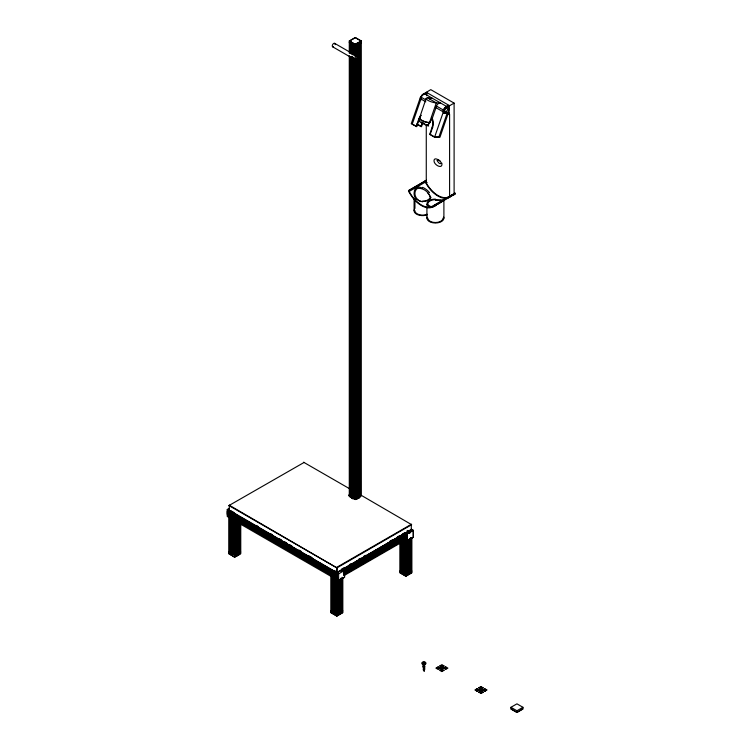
<?xml version="1.0" encoding="UTF-8"?>
<svg xmlns="http://www.w3.org/2000/svg" width="750" height="750" viewBox="0 0 750 750"><rect width="100%" height="100%" fill="white"/><g stroke="black" fill="none" stroke-linecap="round" stroke-linejoin="round"><path stroke-width="1.12" d="M336.853 572.503L336.797 567.3L411.356 524.288L411.244 529.519L411.666 529.2L336.797 572.503L337.125 567.778L411.666 524.691L361.753 495.609L355.425 499.069M414.938 208.434L414.938 199.331M229.05 505.763L229.35 505.237L336.909 567.872L228.928 505.566L304.069 462.45L303.609 462.234L349.613 488.747M424.734 663.975L424.247 663.525M431.747 97.894L427.716 97.894A6.562 1.697 19.1 0 0 426.131 98.447L419.316 118.622A5.906 1.528 19.1 0 0 424.734 121.753L425.944 122.119A6.562 1.697 19.1 0 0 429.441 122.672L429.956 122.672A23.962 13.838 -60 0 1 430.603 121.209L432.3 118.294L436.528 106.087M426.141 98.447L426.178 98.812A5.906 1.528 19.1 0 0 431.597 101.944L432.816 102.3A6.562 1.697 19.1 0 0 436.303 102.853L440.334 102.853M429.469 122.391L427.856 125.559L429.056 123.384A29.925 17.278 -60 0 1 429.469 122.391L429.956 122.672M410.325 531.356L411.366 530.1L411.394 530.653M229.256 515.569L229.256 516.216L337.603 578.728M425.916 99.966L420.562 96.872L420.497 98.841M435.628 105.572L443.888 110.344L443.756 112.05L444.6 113.231A5.091 2.934 -60 0 0 445.5 113.447L448.181 113.447L439.95 137.231L434.578 137.231L429.666 134.391L432.141 127.256A9.553 7.397 -90 0 0 431.606 118.2M343.538 574.941L405.572 539.119L405.375 538.144M229.256 510.947L229.256 511.594L337.678 574.097M341.306 571.125L342.338 569.925L405.366 532.987M420.562 96.872L411.253 123.759L416.7 126.591L419.166 119.466A9.553 7.397 -90 0 1 420.262 117.216M416.156 126.591L418.631 119.466A9.553 7.397 -90 0 1 421.388 115.322M416.569 124.041L420.994 126.591L422.409 122.522M420.994 126.591L421.528 126.591L422.944 122.522M429.666 134.391L430.2 134.391L432.675 127.256A9.553 7.397 -90 0 0 431.709 117.403M434.578 137.231L443.888 110.344M447.159 113.166L438.919 136.941L434.625 136.941L430.2 134.391M445.5 113.447L445.012 113.166L447.694 113.166L448.922 109.612M428.259 125.559L427.734 124.603M349.284 53.231L349.284 40.969L355.294 44.428L361.134 41.081L355.331 37.725L349.453 41.081L355.247 44.344L355.294 55.528M343.106 570.066L405.356 534.122L405.356 533.475M354.516 55.425L354.6 44.784M230.541 552.45L229.978 552.131L230.016 517.163M231.525 518.372L231.525 552.131L231.009 552.441M235.013 554.756L235.528 554.438L235.528 520.688M239.531 522.994L239.531 552.131L238.969 552.45M332.606 611.381L332.053 611.053L332.081 576.094M333.591 577.303L333.591 611.053L333.075 611.372M337.078 613.678L337.594 613.369L337.594 579.609M341.597 578.456L341.597 611.053L341.034 611.381M402.469 571.378L402.638 540.909M406.078 573.825L406.641 573.506L406.641 539.747M410.081 571.519L410.644 571.191L410.644 537.684M338.372 572.897L338.316 572.278L337.547 572.972L228.956 510L229.041 510.825L337.331 573.347L337.116 574.359M229.256 511.594L337.547 574.106M229.256 515.072L337.331 577.969L337.031 613.941L336.609 579.028L335.616 578.7M229.256 516.216L337.547 578.728M229.5 515.166L230.241 514.5L337.519 576.441M342.338 570.487L342.375 570.056M406.622 534.244C405.487 534.684 407.231 531.778 407.381 532.941M406.622 538.866C406.35 539.325 405.984 535.837 403.35 536.353M405.356 534.122L343.322 570.441M405.356 538.744L344.109 574.106M406.603 573.562L407.072 539.991M406.65 537.656L403.556 535.988M337.603 577.528L228.844 514.922L230.709 513.844M415.969 188.025L414.534 190.256L414.094 193.022A10.678 9.919 -8.1 0 0 416.4 199.603M450.553 195.75L449.662 196.406A22.828 13.181 60 0 1 426.272 182.981L425.259 181.05M424.481 671.25C423.066 668.681 423.497 672.422 424.725 669.487C424.378 668.137 425.203 666.038 424.284 664.716C423.066 665.747 421.847 664.069 425.381 664.144M228.038 515.794C227.203 516.844 226.247 508.753 229.012 508.659M449.109 114.562L449.109 105.431C445.425 104.728 439.8 114.778 446.109 112.828A4.247 2.447 -60 0 1 449.109 114.562L449.597 114.853L449.597 196.453L455.109 193.097L434.1 205.228A22.828 13.181 60 0 1 408.75 190.584L426.384 180.403M454.106 193.847L454.106 103.116L430.772 89.644L422.128 94.847L420.497 97.322L420.441 99.394M426.759 95.719L426.759 92.522C424.163 93.637 419.784 96.394 421.041 99.872M454.106 103.116L446.606 107.438C443.578 108.178 442.078 115.341 446.597 113.119A4.247 2.447 -60 0 1 449.597 114.853M443.897 218.109L443.897 200.438L435.413 205.341M441.628 201.862L442.875 200.653M349.284 40.969L355.294 37.5L361.294 40.969L361.294 495.591M361.294 42.703L355.294 46.163L349.284 42.703L351.328 41.559M351.722 44.109L351.722 53.194M355.2 43.856L353.334 44.934L353.334 54.291M355.294 44.428L361.294 40.969M351.816 71.803L351.722 71.85A1.275 0.731 60 0 1 351.722 70.237L351.816 70.181A1.275 0.731 60 0 0 351.816 71.803L351.722 107.1A1.275 0.731 60 0 0 351.722 108.722L351.722 498.169M352.856 498.825L352.856 109.369A1.275 0.731 60 0 0 352.856 107.747L352.856 72.506A1.275 0.731 60 0 0 352.856 70.884L352.941 58.341M352.856 72.506L352.941 72.459A1.275 0.731 60 0 0 352.941 70.838M352.856 107.747L352.941 72.459M352.856 109.369L352.941 498.769M426.441 180.197L408.525 190.538A1.772 1.022 60 0 0 408.834 191.644A23.531 13.584 60 0 0 434.016 206.184L455.025 194.053A1.734 1.003 60 0 0 455.325 193.303L434.306 205.434A1.734 1.003 60 0 1 434.016 206.184M408.834 191.644L426.469 181.453M427.116 182.494L426.272 182.981L426.272 124.5M440.812 202.331C437.316 204 430.613 209.353 427.762 204.713M342.825 569.334L344.625 570.375L344.625 577.312L338.625 580.772L227.25 516.478L227.25 509.541L229.247 508.387M228.844 513.169L336.825 575.616M228.844 514.472L336.825 576.919M231.272 518.7L231.188 553.416L230.887 518.475M232.312 519.403L232.8 519.572L232.8 554.241M232.406 554.016L232.406 519.347M234.75 555.441L240.694 552.009L234.75 555.469L228.75 552.009M228.75 510.413L228.75 553.734L234.75 557.203L240.759 553.734L240.759 524.278M344.55 567.45L341.55 569.184L342.103 569.513M349.341 564.684L351.337 563.531M358.35 559.491L360.347 558.328M363.562 556.472L365.559 555.319M389.578 541.453L392.578 539.719M397.369 536.953L399.375 535.8M402.375 534.066L404.587 532.791M342.825 577.425L342.825 612.666L336.825 616.134L336.825 572.803L411.872 529.472L413.372 530.344L413.372 537.272L407.372 540.741L405.872 539.869L343.828 575.691M336.825 572.841L411.844 529.528M411.872 537.562L411.872 572.803L405.872 576.272L405.872 532.941L407.372 533.803L413.372 530.344M227.25 509.541L338.625 573.844L344.625 570.375M343.734 571.069L405.778 535.247M343.734 571.519L405.872 535.753M343.828 571.575L405.956 535.697M344.119 571.819L404.372 537.038L405.15 537.731M343.547 572.653L404.587 537.413M334.472 578.278L334.387 612.994L334.866 578.503M343.387 573.131L405.956 537.009L403.941 535.837M343.734 573.281L405.778 537.459M343.538 573.797L405.366 537.609M334.819 610.988L332.953 612.066L333.122 576.694M403.866 571.125L402 572.203L402.075 541.472M333.347 612.291L333.347 577.622M402.394 572.428L402.394 541.228M403.519 573.075L403.519 540.722M340.613 579.028L340.387 612.337L340.387 578.831M408.309 539.625L408.309 573.131L407.822 573.3L407.822 539.794M409.734 538.688L409.434 572.475L409.35 538.913M342.825 610.931L336.825 614.4L330.816 610.931M411.872 571.069L405.872 574.538L399.862 571.069M439.894 668.081L441.806 666.975L439.941 665.897M439.894 668.184L438.328 669.534L435.891 668.128L438.328 666.722M443.85 665.897L441.984 666.975L443.897 668.081L445.763 667.003M444.244 666.122L441.891 664.659L439.547 666.122M445.463 666.722L447.9 668.128L445.463 669.534M476.962 691.05L482.784 687.684M477.056 691.097L482.878 687.731M477.356 691.378L474.919 689.972L477.356 688.566M483.263 687.956L480.919 686.503L478.575 687.956M478.575 691.978L480.919 693.431L483.356 692.025L480.919 693.328M484.397 688.612L486.919 689.972L484.491 691.378L486.741 689.972M478.959 692.203L484.791 688.837M479.053 692.25L484.875 688.894M510.938 707.297L516.947 703.837L522.947 707.297L522.947 709.031L516.947 712.5L510.938 709.031L510.938 707.297L516.947 710.766L522.947 707.297M350.719 42.375L351.497 42.009M337.097 572.325L336.553 572.325M348.656 495.469C348.394 493.987 349.209 496.453 355.134 499.172M229.734 553.397L228.909 553.622L230.916 554.859M400.847 572.456L400.134 572.756L405.872 576.066L411.713 572.691L410.887 572.456M331.8 612.319L330.984 612.553L336.825 615.928L342.666 612.553L341.841 612.319M511.922 708.684L511.106 708.919L516.947 712.294L522.788 708.919L521.962 708.684M423.422 667.716L424.537 667.734L424.125 667.434M424.359 664.378C423.441 665.062 422.175 663.525 424.059 663.488M423.75 670.097C425.953 669.188 421.275 669.759 424.012 670.097M424.753 123.384L424.237 123.366M423.412 666.703C421.922 667.434 425.522 667.519 424.125 666.741M423.412 667.397C422.091 669.009 425.981 668.888 424.116 667.659M351.544 43.134L351.497 53.925M231.056 517.762L230.887 553.134L232.753 552.056L232.753 518.447M235.059 520.078L234.544 555.009L234.544 520.097L233.55 519.778M406.125 539.156L405.656 574.078L405.384 539.081M423.478 665.306C421.791 666.066 425.756 666.084 424.125 665.353M229.181 510.478L229.35 505.237M355.303 499.181L355.294 60.206M435.516 200.241L442.791 200.616M435.413 199.828L441.122 199.922M360.047 42.553L360.497 496.884M350.081 42.825L351.075 43.144L351.075 53.925M360.497 42.825L359.55 43.134L359.503 497.456M354.516 44.888L354.084 55.669M354.084 45.131L355.078 45.459L355.078 56.241M356.494 45.131L355.547 45.45L355.5 56.241M418.631 119.466L419.166 119.466M432.141 127.256L432.675 127.256M229.978 517.219L229.978 552.131M229.547 517.463L230.541 517.781L230.963 552.703M231.525 552.131L231.956 518.372M238.547 552.45L237.553 552.131L237.553 521.841M239.531 552.131L239.963 522.994M238.547 552.703L238.969 522.656M233.981 554.438L234.019 519.478L233.981 554.438L234.544 554.766M235.528 554.438L235.959 520.688M401.653 571.519L400.659 571.191L400.659 542.062M402.638 571.191L403.069 540.909M409.659 571.519L408.666 571.191L408.666 539.747M410.644 571.191L411.075 537.684M402.075 571.763L401.653 541.472M409.659 571.763L410.081 539.166M405.656 573.825L404.662 573.506L404.662 539.747M332.053 576.15L332.053 611.053M331.613 576.394L332.606 576.712L333.028 611.625M333.591 611.053L334.022 577.303M340.613 611.381L339.619 611.053L339.619 579.609M341.597 611.053L342.028 577.303M340.613 611.625L341.034 578.119M336.047 613.369L336.084 578.4L336.047 613.369L336.609 613.688M337.594 613.369L338.025 579.609M229.997 514.875L337.303 576.816M422.475 201.656C416.719 201.497 412.613 193.922 416.363 189.319A5.447 4.453 59.4 0 1 417.806 188.391C423.066 187.697 429.037 192.047 430.219 197.184A7.575 4.491 1.4 0 1 422.503 201.103M407.353 533.794L413.194 530.428L413.194 537.169L407.353 540.544L407.353 533.794L407.372 540.741M358.988 43.125L359.156 497.888M423.394 123.112L422.362 122.634M422.578 188.119L419.484 187.116L417.253 187.284A5.7 4.641 65.5 0 0 415.969 188.025M239.775 553.397C241.791 553.35 233.597 558.891 232.613 555.834M232.191 555.6L231.337 555.103M357.291 42.75L359.156 43.828M357.722 44.756L357.722 498.825M349.35 42.703L355.294 46.134M449.597 105.713L426.272 92.241L426.272 94.725M424.866 93.928L447.216 106.828M423.281 93.966L423.769 94.256M446.119 107.156L446.606 107.438M334.659 43.35L357.009 56.25M427.716 97.894L436.312 102.853L429.45 122.672L428.953 122.391M447.694 113.166L448.181 113.447M332.738 46.847L355.087 59.747M446.109 112.828L446.597 113.119M425.812 101.803L420.956 99A3.122 1.8 -60 0 1 421.041 97.153M435.525 107.409L443.297 111.9A4.603 2.653 -60 0 0 445.022 113.119M417.6 124.322L421.528 126.591M416.7 126.591L412.275 124.041L420.956 99A4.603 2.653 -60 0 0 421.106 99.413M407.137 530.438L409.369 531.722M407.803 531.75L409.913 532.969M404.334 535.781L406.35 536.953M403.847 535.894L405.872 537.056M403.941 536.287L405.956 537.459M407.869 571.125L409.734 572.203M405.872 576.272L399.862 572.803L399.862 542.184M231.037 510.844L234.066 512.587M256.294 525.422L258.309 526.584M270.431 533.578L272.447 534.75M279.525 538.828L281.541 540M284.784 541.866L286.8 543.038M289.838 544.781L291.853 545.953M298.922 550.031L300.947 551.203M309.028 555.862L312.056 557.616M334.275 570.441L338.363 572.859M290.391 545.887L292.406 547.059M228.844 512.719L336.909 575.119M479.053 687.684L484.875 691.05M478.959 687.731L484.791 691.097M445.763 669.263L443.897 668.184L441.984 669.281L443.85 670.359M477.056 688.837L482.878 692.203M444.244 670.134L441.891 671.597L439.453 670.191L441.806 669.281L438.028 667.003M476.962 688.894L482.784 692.25M236.756 552.056L238.622 553.134L238.622 521.934M338.822 610.988L340.688 612.066M238.228 553.359L238.228 522.159M336.825 616.134L330.816 612.666L330.816 576.272M421.837 122.353L421.219 121.894M411.244 524.325L411.544 524.841M405.113 573.534L405.094 539.747M409.097 571.191L409.097 539.747M401.091 571.191L401.091 542.062M441.881 163.2C443.025 169.753 434.034 165.159 434.006 160.894C433.978 154.959 444.6 163.847 440.109 163.669A6.806 3.928 60 0 1 438.759 162.881L436.978 160.491L438.759 160.162A6.806 3.928 60 0 1 439.884 160.772M516.947 710.766L516.947 712.5M426.919 206.962L426.919 218.109M423.881 663.975L423.881 670.903M414.094 198.553L414.094 210.703M409.828 530.756L409.828 532.913M408.216 539.569L408.216 573.075M405.9 532.959L405.9 539.822M403.912 540.947L403.912 573.3M360.066 42.581L360.066 496.884M358.856 498.169L358.762 44.053L358.762 498.113M358.519 43.744L358.519 498.103M358.087 42.581L358.087 498.056M357.244 44.934L357.244 498.994M356.494 56.831L356.044 44.859L356.062 56.831M356.494 58.931L356.494 499.191M356.062 58.613L356.062 499.191M355.5 59.184L355.5 499.594M355.078 58.331L355.078 499.519M354.516 58.856L354.516 499.275M354.084 58.931L354.084 499.191M353.334 57.806L353.334 497.822M352.941 54.928L352.941 44.709L352.856 53.85M352.856 57.253L352.856 70.884M352.491 43.744L352.491 53.353M352.491 56.869L352.491 498.056M352.059 43.725L352.059 54.019M352.059 56.869L352.059 498.056M351.816 57.684L351.722 70.237M351.497 56.869L351.422 497.888M351.075 56.269L351.075 497.456M350.512 53.119L350.55 42.525L350.081 53.353M350.512 56.55L350.512 496.959M350.081 56.616L350.081 496.884M349.284 55.575L349.284 496.762M340.05 579.609L340.05 611.053M339.169 580.584L339.262 612.994L338.775 613.172L338.775 579.656M338.625 573.844L338.625 580.772M334.819 577.369L334.866 613.172M237.984 521.841L237.984 552.131M237.188 521.709L237.188 554.062L237.103 521.663M236.709 521.887L236.709 554.241M234.75 520.809L234.75 557.203M422.381 662.409A2.128 1.228 0 0 1 425.391 662.409M333.497 46.828A1.997 1.153 -60 0 1 332.306 45.619A1.997 1.153 -60 0 1 333.994 43.331A1.997 1.153 -60 0 1 335.072 44.691M443.306 111.891A3.122 1.8 -60 0 1 443.391 110.062M443.25 110.016A3.975 2.297 -60 0 1 447.113 107.062M447.159 107.034A4.013 2.316 -60 0 1 449.053 109.556M420.9 97.116A3.975 2.297 -60 0 1 424.762 94.162M424.819 94.134A4.013 2.316 -60 0 1 426.694 95.569M429.009 122.419A5.466 1.406 19.1 0 1 422.906 120.844A5.466 1.406 19.1 0 1 419.972 118.312M428.644 126A5.513 0.694 27.6 0 1 422.1 123.15A5.513 0.694 27.6 0 1 419.606 120.778M429.366 98.953A3.975 2.297 -60 0 1 431.634 98.128M436.369 106.041A3.975 2.297 -60 0 1 440.231 103.097M419.269 118.266A6.562 1.697 19.1 0 1 420.506 117.722M425.034 181.003A1.772 1.022 60 0 0 425.344 182.109A23.531 13.584 60 0 0 450.525 196.659A1.734 1.003 60 0 0 450.825 195.909M455.025 194.053A23.531 13.584 60 0 1 450.956 195.647M443.719 217.106A8.494 4.903 0 0 1 435.413 223.012A8.494 4.903 0 0 1 427.097 217.106M443.053 218.109A7.641 4.416 0 0 1 435.413 222.525A7.641 4.416 0 0 1 427.762 218.109M426.984 204.731A8.428 4.922 0.6 0 1 435.422 199.106M429.975 206.269A8.4 3.984 -20.8 0 1 426.713 204.825M435.431 205.894A10.669 5.606 -39.9 0 1 429.056 207.328M443.531 199.744A10.669 0.872 -5.3 0 1 440.531 200.456M427.828 204.703A7.575 4.256 -1.3 0 1 435.544 199.641M427.397 214.744A8.494 4.903 0 0 1 417.872 214.781A8.494 4.903 0 0 1 414.272 209.7M427.162 214.238A7.641 4.416 0 0 1 419.156 214.65A7.641 4.416 0 0 1 414.938 210.703M431.034 197.325A8.428 4.809 -0.6 0 1 422.597 201.544M422.616 201.656A8.4 6.731 8.4 0 1 416.906 199.238M422.55 187.341A10.678 6.084 38 0 1 429.544 192.656M427.838 193.181A8.4 3.863 36.9 0 1 430.463 197.1M423.028 663.947L423.844 663.478L423.038 663.938M423.394 669.319L424.537 669.047L423.412 669.263M423.038 666.272L424.631 666.375L423.038 666.272M437.137 667.978C437.475 669.759 440.109 666.853 437.156 667.95M441.141 665.672C441.403 667.444 444.234 664.566 441.141 665.672M441.141 667.978C441.403 669.75 444.206 666.844 441.141 667.978M441.141 670.294C441.459 672.084 444.15 669.131 441.141 670.294M445.144 667.978C445.463 669.722 448.172 666.909 445.181 667.922M476.175 689.794C476.137 691.697 479.456 688.762 476.175 689.794M480.178 687.478C480.084 689.231 483.441 686.663 480.281 687.375M480.178 689.794C479.934 691.575 483.647 688.95 480.225 689.738M480.178 692.1C479.991 693.919 483.609 691.153 480.178 692.1M484.181 689.794C483.966 691.584 487.641 688.931 484.228 689.738M423.281 663.975L422.822 663.366L423.3 663.947M422.822 664.341A2.119 1.228 0 0 0 426 663.281A2.119 1.228 0 0 0 422.822 662.212A2.119 1.228 0 0 0 422.822 664.341M356.325 59.438A1.997 1.153 -60 0 0 357.103 56.316A1.997 1.153 -60 0 0 354.713 58.247A1.997 1.153 -60 0 0 356.325 59.438M446.381 111.441A1.997 1.153 -60 0 0 447.169 108.309A1.997 1.153 -60 0 0 444.769 110.241A1.997 1.153 -60 0 0 446.381 111.441"/></g></svg>
